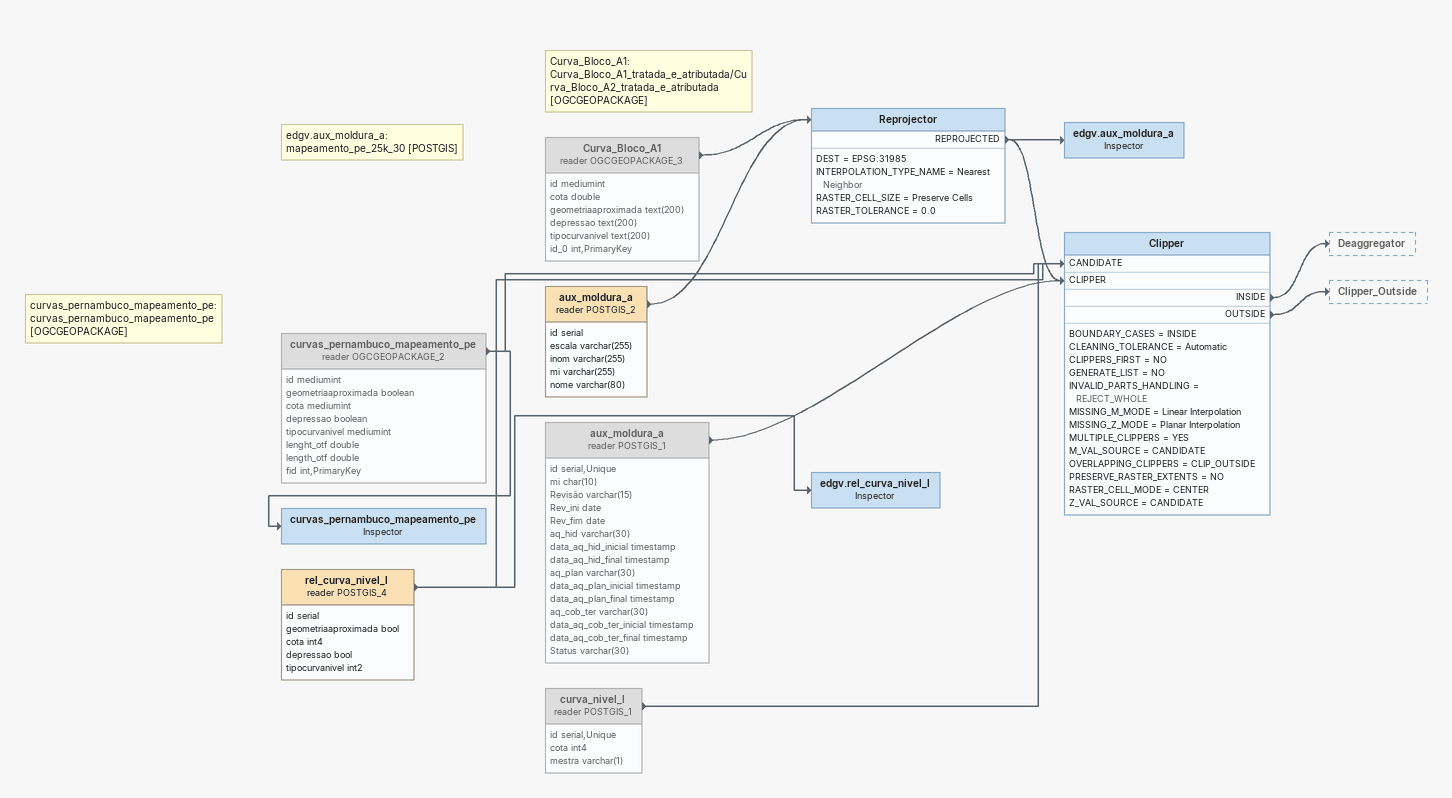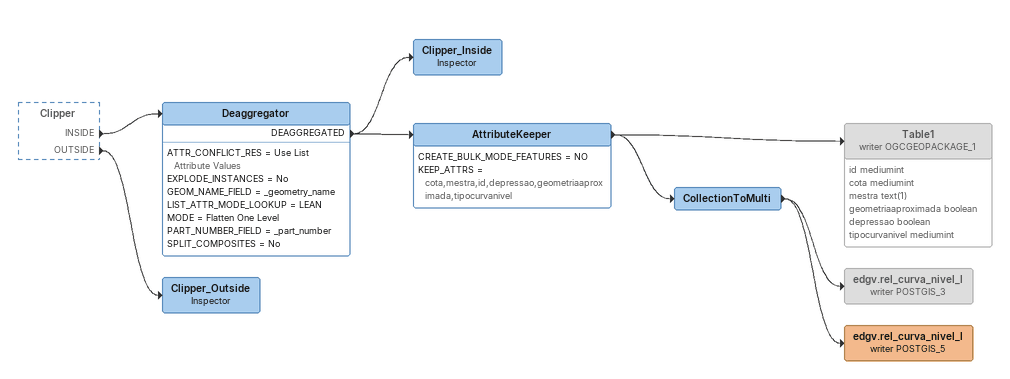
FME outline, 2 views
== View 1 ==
Note: curvas_pernambuco_mapeamento_pe: curvas_pernambuco_mapeamento_pe [OGCGEOPACKAGE]
curvas_pernambuco_mapeamento_pe (reader OGCGEOPACKAGE_2) [off]
    attributes: id mediumint, geometriaaproximada boolean, cota mediumint, depressao boolean, tipocurvanivel mediumint, lenght_otf double, length_otf double, fid int,PrimaryKey
    -> Clipper [CANDIDATE]
    -> curvas_pernambuco_mapeamento_pe
curvas_pernambuco_mapeamento_pe: Inspector
rel_curva_nivel_l (reader POSTGIS_4)
    attributes: id serial, geometriaaproximada bool, cota int4, depressao bool, tipocurvanivel int2
    -> edgv.rel_curva_nivel_l
    -> Clipper [CANDIDATE]
edgv.rel_curva_nivel_l: Inspector
Note: Curva_Bloco_A1: Curva_Bloco_A1_tratada_e_atributada/Curva_Bloco_A2_tratada_e_atributada [OGCGEOPACKAGE]
Curva_Bloco_A1 (reader OGCGEOPACKAGE_3) [off]
    attributes: id mediumint, cota double, geometriaaproximada text(200), depressao text(200), tipocurvanivel text(200), id_0 int,PrimaryKey
    -> Reprojector
Note: edgv.aux_moldura_a: mapeamento_pe_25k_30 [POSTGIS]
aux_moldura_a (reader POSTGIS_2)
    attributes: id serial, escala varchar(255), inom varchar(255), mi varchar(255), nome varchar(80)
    -> Reprojector
Reprojector
    DEST = EPSG:31985
    INTERPOLATION_TYPE_NAME = Nearest Neighbor
    RASTER_CELL_SIZE = Preserve Cells
    RASTER_TOLERANCE = 0.0
    REPROJECTED -> Clipper [CLIPPER]
    REPROJECTED -> edgv.aux_moldura_a
edgv.aux_moldura_a: Inspector
aux_moldura_a (reader POSTGIS_1) [off]
    attributes: id serial,Unique, mi char(10), Revisão varchar(15), Rev_ini date, Rev_fim date, aq_hid varchar(30), data_aq_hid_inicial timestamp, data_aq_hid_final timestamp, aq_plan varchar(30), data_aq_plan_inicial timestamp, data_aq_plan_final timestamp, aq_cob_ter varchar(30), data_aq_cob_ter_inicial timestamp, data_aq_cob_ter_final timestamp, Status varchar(30)
    -> Clipper [CLIPPER]
curva_nivel_l (reader POSTGIS_1) [off]
    attributes: id serial,Unique, cota int4, mestra varchar(1)
    -> Clipper [CANDIDATE]
Clipper
    BOUNDARY_CASES = INSIDE
    CLEANING_TOLERANCE = Automatic
    CLIPPERS_FIRST = NO
    GENERATE_LIST = NO
    INVALID_PARTS_HANDLING = REJECT_WHOLE
    MISSING_M_MODE = Linear Interpolation
    MISSING_Z_MODE = Planar Interpolation
    MULTIPLE_CLIPPERS = YES
    M_VAL_SOURCE = CANDIDATE
    OVERLAPPING_CLIPPERS = CLIP_OUTSIDE
    PRESERVE_RASTER_EXTENTS = NO
    RASTER_CELL_MODE = CENTER
    Z_VAL_SOURCE = CANDIDATE
    INSIDE -> Deaggregator
    OUTSIDE -> Clipper_Outside

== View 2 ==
Clipper [outside]
    INSIDE -> Deaggregator
    OUTSIDE -> Clipper_Outside
Deaggregator
    ATTR_CONFLICT_RES = Use List Attribute Values
    EXPLODE_INSTANCES = No
    GEOM_NAME_FIELD = _geometry_name
    LIST_ATTR_MODE_LOOKUP = LEAN
    MODE = Flatten One Level
    PART_NUMBER_FIELD = _part_number
    SPLIT_COMPOSITES = No
    DEAGGREGATED -> Clipper_Inside
    DEAGGREGATED -> AttributeKeeper
Clipper_Inside: Inspector
AttributeKeeper
    CREATE_BULK_MODE_FEATURES = NO
    KEEP_ATTRS = cota,mestra,id,depressao,geometriaaproximada,tipocurvanivel
    -> Table1 (writer OGCGEOPACKAGE_1)
    -> CollectionToMulti
Table1 (writer OGCGEOPACKAGE_1) [off]
    attributes: id mediumint, cota mediumint, mestra text(1), geometriaaproximada boolean, depressao boolean, tipocurvanivel mediumint
CollectionToMulti
    -> edgv.rel_curva_nivel_l (writer POSTGIS_3)
    -> edgv.rel_curva_nivel_l (writer POSTGIS_5)
edgv.rel_curva_nivel_l (writer POSTGIS_3) [off]
edgv.rel_curva_nivel_l (writer POSTGIS_5)
Clipper_Outside: Inspector
